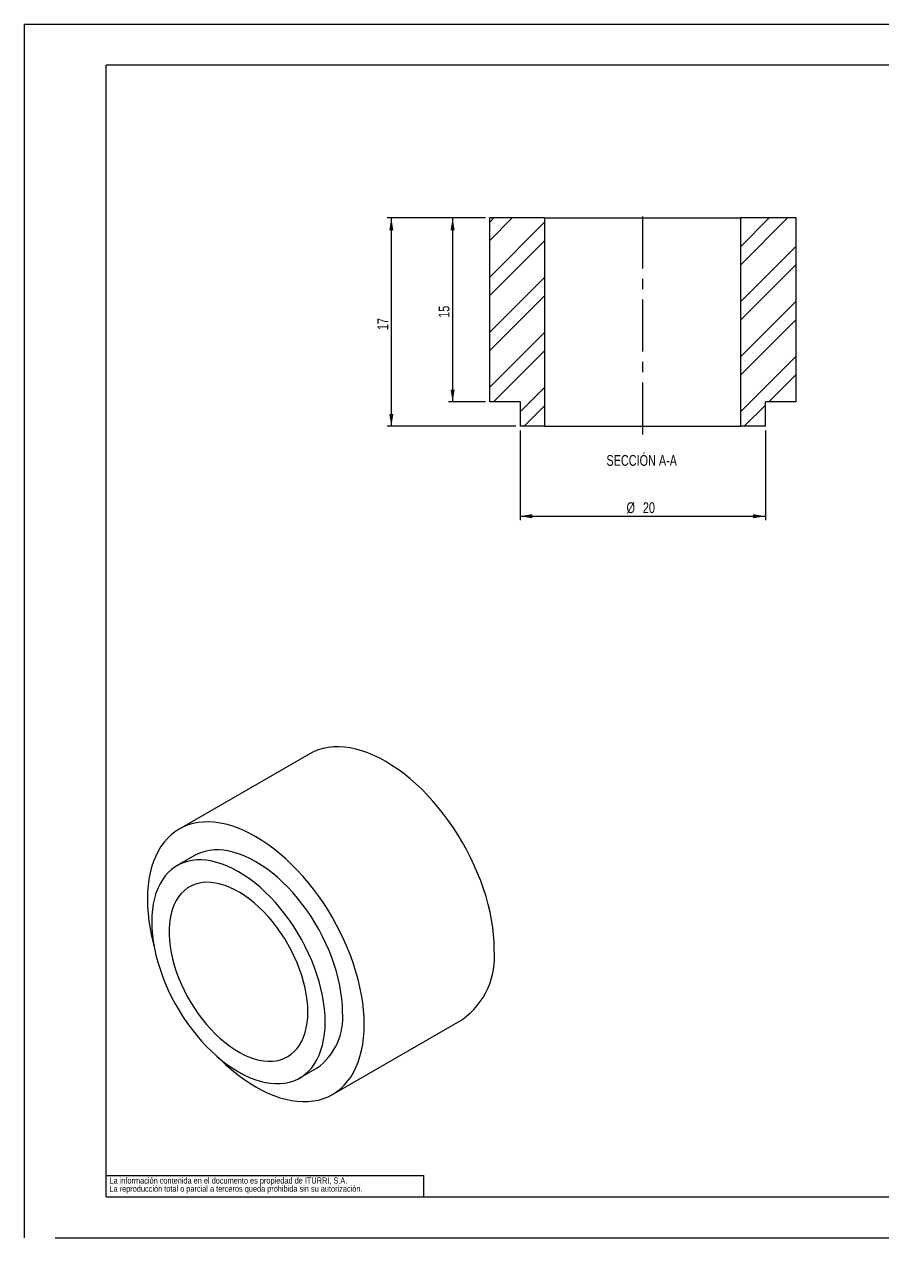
# Model space of a CAD drawing. Extents: x 0 to 942, y 0 to 271.
# Drawn here: x 0 to 70, y 0 to 99 of the extents above; entities that cross this region are included whole.
import ezdxf

# ---------------------------------------------------------------- set-up
doc = ezdxf.new("R2010")
doc.units = 0
doc.header["$LTSCALE"] = 0.3333333333333333
doc.linetypes.add('CENTERX2', pattern=[20.319999999999997, 12.7, -2.54, 2.54, -2.54])
doc.layers.get('0').update_dxf_attribs({"linetype": 'CONTINUOUS'})
doc.layers.add('FORMATO', color=7, linetype='CONTINUOUS')
doc.layers.add('SLD-0', color=179, linetype='CONTINUOUS')
doc.styles.add('SLDTEXTSTYLE1', font='TXT', dxfattribs={"width": 0.75})
doc.dimstyles.new('SLDDIMSTYLE0', dxfattribs={"dimtxt": 0.8819444444444444, "dimasz": 1, "dimexe": 0, "dimexo": 0.0625, "dimgap": 0.2204861111111111, "dimtad": 1, "dimdec": 1, "dimrnd": 1e-09, "dimzin": 12, "dimdsep": 46, "dimtxsty": 'SLDTEXTSTYLE1', "dimsah": 1, "dimcen": 0.09, "dimadec": 0, "dimazin": 0, "dimtfac": 1, "dimtdec": 1, "dimtofl": 0, "dimtmove": 0, "dimatfit": 3, "dimfxl": 1, "dimtolj": 1, "dimtzin": 12, "dimarcsym": 0})
pattern_1 = [(45, (0, 0), (-2.245064030267288, 2.245064030267288), []), (45, (1.49671, 0), (-2.245064030267288, 2.245064030267288), [])]

# ---------------------------------------------------------------- blocks, each defined once
blk = doc.blocks.new('SW_NOTE_4')
at = {"layer": 'SLD-0', "color": 0, "char_height": 0.5, "attachment_point": 1, "style": 'SLDTEXTSTYLE1'}
for s, insert in [('La información contenida en el documento es propiedad de ITURRI, S.A.', (0, 0.6425217974513746)), ('La reproducción total o parcial a terceros queda prohibida sin su autorización.', (0, -0.02414490088025953))]:
    blk.add_mtext(s, dxfattribs=dict(at, insert=insert))
blk = doc.blocks.new('SW_NOTE_9')
at = {"layer": 'SLD-0', "color": 0, "char_height": 0.5, "attachment_point": 1, "style": 'SLDTEXTSTYLE1'}
for s, insert in [('La información contenida en el documento es propiedad de ITURRI, S.A.', (0, 0.6425217974513746)), ('La reproducción total o parcial a terceros queda prohibida sin su autorización.', (0, -0.02414490088025953))]:
    blk.add_mtext(s, dxfattribs=dict(at, insert=insert))
blk = doc.blocks.new('_D')
at = {"layer": 'FORMATO', "color": 7, "transparency": 16777216}
for p, q in [((40.42976717974974, 65.86422976107572), (40.42976717974974, 58.53089642774241)), ((60.42976717974973, 65.86422976107572), (60.42976717974973, 58.53089642774241)), ((40.42976717974974, 58.86422976107575), (60.42976717974973, 58.86422976107575))]:
    blk.add_line(p, q, dxfattribs=at)
for points in [[(40.42976717974974, 58.86422976107575), (41.42976717974974, 58.69756309440908), (41.42976717974974, 59.03089642774241)], [(60.42976717974973, 58.86422976107575), (59.42976717974973, 59.03089642774241), (59.42976717974973, 58.69756309440908)]]:
    blk.add_solid(points, dxfattribs=at)
at = {"layer": 'FORMATO', "color": 7, "transparency": 16777216, "char_height": 0.8819444444444444, "attachment_point": 1, "style": 'SLDTEXTSTYLE1'}
for s, insert in [('%%c', (49.1129496025526, 60.00111587327759)), ('20', (50.44415862868085, 60.00111587327759))]:
    blk.add_mtext(s, dxfattribs=dict(at, insert=insert))
blk = doc.blocks.new('_D_1')
at = {"layer": 'FORMATO', "color": 7, "transparency": 16777216}
for p, q in [((37.5964338464164, 83.19756309440905), (29.59643384641637, 83.19756309440905)), ((29.9297671797497, 83.19756309440905), (29.9297671797497, 66.19756309440905)), ((40.0964338464164, 66.19756309440905), (29.59643384641637, 66.19756309440905))]:
    blk.add_line(p, q, dxfattribs=at)
for points in [[(29.9297671797497, 83.19756309440905), (29.76310051308304, 82.19756309440905), (30.09643384641637, 82.19756309440905)], [(29.9297671797497, 66.19756309440905), (30.09643384641637, 67.19756309440905), (29.76310051308304, 67.19756309440905)]]:
    blk.add_solid(points, dxfattribs=at)
at = {"layer": 'FORMATO', "color": 7, "transparency": 16777216, "insert": (28.79288106754782, 74.04635003027596), "char_height": 0.8819444444444444, "attachment_point": 1, "rotation": 90.00000000000041, "style": 'SLDTEXTSTYLE1'}
blk.add_mtext('17', dxfattribs=at)
blk = doc.blocks.new('_D_2')
at = {"layer": 'FORMATO', "color": 7, "transparency": 16777216}
for p, q in [((37.5964338464164, 83.19756309440905), (34.59457474163515, 83.19756309440905)), ((34.92790807496849, 83.19756309440905), (34.92790807496849, 68.19756309440906)), ((37.5964338464164, 68.19756309440906), (34.59457474163515, 68.19756309440906))]:
    blk.add_line(p, q, dxfattribs=at)
for points in [[(34.92790807496849, 83.19756309440905), (34.76124140830182, 82.19756309440905), (35.09457474163515, 82.19756309440905)], [(34.92790807496849, 68.19756309440906), (35.09457474163515, 69.19756309440906), (34.76124140830182, 69.19756309440906)]]:
    blk.add_solid(points, dxfattribs=at)
at = {"layer": 'FORMATO', "color": 7, "transparency": 16777216, "insert": (33.79102196276661, 75.04635003027596), "char_height": 0.8819444444444444, "attachment_point": 1, "rotation": 90.00000000000041, "style": 'SLDTEXTSTYLE1'}
blk.add_mtext('15', dxfattribs=at)

msp = doc.modelspace()

# ---------------------------------------------------------------- hatches: boundary and pattern name
at = {"linetype": 'Continuous'}
h = msp.add_hatch(dxfattribs=at)
h.set_pattern_fill('ANSI32', scale=0.3333333333333333, style=0)
h.set_pattern_definition(pattern_1)
h.paths.add_polyline_path([(42.42976717974974, 83.19756309440905), (37.92976717974973, 83.19756309440905), (37.92976717974973, 68.19756309440905), (40.42976717974974, 68.19756309440905), (40.42976717974974, 66.19756309440905), (42.42976717974974, 66.19756309440905)], flags=0)
h = msp.add_hatch(dxfattribs=at)
h.set_pattern_fill('ANSI32', scale=0.3333333333333333, style=0)
h.set_pattern_definition(pattern_1)
h.paths.add_polyline_path([(60.42976717974973, 68.19756309440905), (62.92976717974974, 68.19756309440905), (62.92976717974974, 83.19756309440905), (58.42976717974973, 83.19756309440905), (58.42976717974973, 66.19756309440905), (60.42976717974973, 66.19756309440905)], flags=0)

# ---------------------------------------------------------------- linework, layer by layer
at = {"color": 7, "linetype": 'Continuous'}
for p, q in [((-1.763635533909754e-14, 98.99999999999999), (140, 98.99999999999999)), ((-1.763635533909754e-14, 98.99999999999999), (-5.512296950405203e-15, -0.0004497389255865029)), ((136.6666666666667, 95.66666666666663), (6.666666666666649, 95.66666666666663)), ((6.666666666666672, 3.333333333333336), (6.666666666666649, 95.66666666666663)), ((37.92976717974973, 83.19756309440905), (37.92976717974973, 68.19756309440905)), ((42.42976717974973, 83.19756309440905), (37.92976717974973, 83.19756309440905)), ((42.42976717974973, 83.19756309440905), (42.42976717974973, 66.19756309440905)), ((42.42976717974973, 83.19756309440905), (58.42976717974973, 83.19756309440905)), ((58.42976717974973, 66.19756309440905), (58.42976717974973, 83.19756309440905)), ((62.92976717974974, 83.19756309440905), (58.42976717974973, 83.19756309440905)), ((62.92976717974974, 68.19756309440905), (62.92976717974974, 83.19756309440905)), ((40.42976717974973, 68.19756309440905), (37.92976717974973, 68.19756309440905)), ((40.42976717974973, 68.19756309440905), (40.42976717974973, 66.19756309440905)), ((60.42976717974973, 66.19756309440905), (60.42976717974973, 68.19756309440905)), ((62.92976717974974, 68.19756309440905), (60.42976717974973, 68.19756309440905)), ((42.42976717974973, 66.19756309440905), (40.42976717974973, 66.19756309440905)), ((42.42976717974973, 66.19756309440905), (58.42976717974973, 66.19756309440905)), ((60.42976717974973, 66.19756309440905), (58.42976717974973, 66.19756309440905)), ((23.23706948015338, 39.46078370309696), (12.63046776235514, 33.33772286442666)), ((13.88036617815022, 31.17260070847495), (12.46615261577712, 30.35619259665224)), ((25.12945192030588, 11.6865013049096), (35.73605363810411, 17.8095621435799)), ((22.46533994213771, 13.0352153490386), (23.87955350451081, 13.8516234608613)), ((6.666666666666672, 3.333333333333336), (136.6666666666667, 3.333333333333336)), ((2.510206123891912, 2.602085213965211e-15), (140, 0))]:
    msp.add_line(p, q, dxfattribs=at)
at = {"color": 7, "linetype": 'Continuous', "flags": 128}
for points in [[(38.32539632396057, 23.53262222444649), (38.31149120184854, 24.11294708694999), (38.269819586171, 24.70750054499719), (38.20051259124789, 25.31441191344547), (38.10378828252636, 25.93177162459412), (37.97995099046619, 26.55763723639077), (37.82939035300359, 27.19003954407273), (37.65258008960608, 27.82698877601372), (37.45007651077582, 28.46648085428152), (37.22251676769091, 29.10650370020863), (36.9706168474921, 29.74504356513613), (36.69516932052231, 30.38009136641193), (36.39704084660717, 31.00964900870818), (36.07716944822253, 31.63173567076831), (35.73656155912873, 32.24439403780359), (35.37628885775763, 32.84569645992956), (34.99748489531582, 33.43375101726573), (34.60134152921309, 34.00670747261551), (34.18910517303816, 34.56276309299688), (33.76207287488029, 35.10016832170736), (33.32158823633623, 35.61723228307664), (32.86903718504245, 36.11232810258702), (32.4058436140341, 36.5838980256225), (31.93346490165068, 37.03045831874114), (31.45338732608464, 37.4506039380494), (30.96712138900031, 37.84301294999003), (30.47619706293682, 38.2064506906341), (29.98215897744848, 38.53977365039054), (29.48656155912872, 38.84193307191033), (28.99096414080896, 39.11197824986517), (28.49692605532061, 39.3490595222181), (28.00600172925712, 39.55243094357468), (27.51973579217279, 39.72145263220316), (27.03965821660675, 39.85559278333908), (26.56727950422333, 39.95442934243992), (26.10408593321498, 40.01765133312472), (25.65153488192121, 40.04505983562093), (25.21105024337715, 40.0365686126395), (24.78401794521928, 39.99220438070939), (24.37178158904434, 39.91210672611744), (23.97563822294162, 39.79652766571828), (23.59683426049981, 39.64583085399604), (23.23706948015338, 39.46078370309696)], [(27.71879460616234, 17.40956138577619), (27.70488948405031, 17.98988624827969), (27.66321786837277, 18.58443970632688), (27.59391087344966, 19.19135107477516), (27.49718656472813, 19.80871078592381), (27.37334927266796, 20.43457639772046), (27.22278863520536, 21.06697870540242), (27.04597837180785, 21.70392793734341), (26.84347479297759, 22.34342001561122), (26.61591504989268, 22.98344286153833), (26.36401512969386, 23.62198272646582), (26.08856760272408, 24.25703052774163), (25.79043912880894, 24.88658817003787), (25.4705677304243, 25.50867483209801), (25.1299598413305, 26.12133319913328), (24.7696871399594, 26.72263562125925), (24.39088317751759, 27.31069017859543), (23.99473981141487, 27.8836466339452), (23.58250345523993, 28.43970225432658), (23.15547115708205, 28.97710748303706), (22.71498651853799, 29.49417144440634), (22.26243546724422, 29.98926726391672), (21.79924189623587, 30.46083718695219), (21.32686318385245, 30.90739748007084), (20.84678560828641, 31.3275430993791), (20.36051967120208, 31.71995211131972), (19.86959534513859, 32.08338985196379), (19.37555725965025, 32.41671281172023), (18.87995984133049, 32.71887223324003), (18.38436242301072, 32.98891741119486), (17.89032433752238, 33.2259986835478), (17.39940001145889, 33.42937010490439), (16.91313407437456, 33.59839179353285), (16.43305649880852, 33.73253194466878), (15.9606777864251, 33.83136850376961), (15.49748421541675, 33.89459049445442), (15.04493316412298, 33.92199899695062), (14.60444852557892, 33.91350777396919), (14.17741622742105, 33.86914354203909), (13.76517987124611, 33.78904588744714), (13.36903650514339, 33.67346682704797), (12.99023254270158, 33.52277001532574), (12.62995984133048, 33.33742960020256), (12.28935195223668, 33.11802873119377), (11.96948055385204, 32.86525772460379), (11.67135207993691, 32.57991189153558), (11.39590455296712, 32.2628890355478), (11.14400463276831, 31.91518662783252), (10.91644488968339, 31.53789866880192), (10.71394131085313, 31.13221224595823), (10.53713104745563, 30.69940379887721), (10.38657040999303, 30.2408351030571), (10.26273311793286, 29.75794898526902), (10.16600880921134, 29.25226478389018), (10.09670181428823, 28.72537356850327), (10.05503019861069, 28.17893313380286), (10.04112507649866, 27.61466278356001), (10.0550301986107, 27.03433792105651), (10.09670181428824, 26.43978446300931), (10.16600880921135, 25.83287309456103), (10.26273311793289, 25.21551338341238), (10.38657040999306, 24.58964777161572), (10.53713104745567, 23.95724546393376), (10.59118359593872, 23.75269619790057)], [(24.53681409082288, 17.61366341373187), (24.52286095372796, 18.13442860627375), (24.48105660910074, 18.66924852569553), (24.41156603959087, 19.21601248211124), (24.31466349272898, 19.77256264797759), (24.19073139859698, 20.3367025740535), (24.04025886055121, 20.90620585778177), (23.86383972495499, 21.4788249298828), (23.66217023753826, 22.05229992448381), (23.43604629563385, 22.62436759777689), (23.18636030713424, 23.19277026000842), (22.91409766856537, 23.75526468554904), (22.6203328761767, 24.30963096588042), (22.30622528539541, 24.85368127055993), (21.97301453538022, 25.38526848158795), (21.62201565673193, 25.90229466710166), (21.25461388166842, 26.40271936095361), (20.87225917714596, 26.88456761549948), (20.47646052250207, 27.34593779581411), (20.0687799542034, 27.78500908457577), (19.6508264012015, 28.20004866800031), (19.22424933522526, 28.58941857446551), (18.79073226106955, 28.95158213883674), (18.35198607257096, 29.28511006698221), (17.90974230049143, 29.58868607654396), (17.46574627895739, 29.86111209170293), (17.02175025742335, 30.1013129714369), (16.57950648534382, 30.30834075261089), (16.14076029684524, 30.48137839115462), (15.70724322268953, 30.61974298656212), (15.28066615671329, 30.7228884769881), (14.86271260371139, 30.79040779430454), (14.45503203541272, 30.82203447061262), (14.05923338076882, 30.81764368986981), (13.67687867624637, 30.77725278048177), (13.30947690118286, 30.70102114691496), (12.95847802253457, 30.58924964060019), (12.62526727251938, 30.44237937260931), (12.3111596817381, 30.26098997279146), (12.01739488934943, 30.04579730223877), (11.74513225078056, 29.79765062810973), (11.49544626228095, 29.51752927195971), (11.26932232037655, 29.20653874480615), (11.06765283295982, 28.86590638418168), (10.89123369736361, 28.49697651039355), (10.74076115931784, 28.10120512110557), (10.61682906518585, 27.68015414518052), (10.51992651832396, 27.23548527846049), (10.45043594881409, 26.76895342581253), (10.40863160418687, 26.28239977532091), (10.39467846709195, 25.77774453195892), (10.40863160418688, 25.25697933941703), (10.4504359488141, 24.72215941999525), (10.51992651832397, 24.17539546357954), (10.61682906518586, 23.61884529771318), (10.74076115931787, 23.05470537163727), (10.89123369736364, 22.485202087909), (11.06765283295986, 21.91258301580797), (11.26932232037659, 21.33910802120696), (11.49544626228101, 20.76704034791388), (11.74513225078062, 20.19863768568236), (12.01739488934949, 19.63614326014174), (12.31115968173816, 19.08177697981036), (12.62526727251945, 18.53772667513085), (12.95847802253465, 18.00613946410283), (13.30947690118294, 17.48911327858912), (13.67687867624645, 16.98868858473717), (14.05923338076891, 16.5068403301913), (14.45503203541281, 16.04547014987668), (14.86271260371148, 15.60639886111502), (15.28066615671338, 15.19135927769048), (15.70724322268963, 14.80198937122528), (16.14076029684533, 14.43982580685406), (16.57950648534392, 14.10629787870859), (17.02175025742345, 13.80272186914684), (17.46574627895749, 13.53029585398787), (17.90974230049153, 13.29009497425391), (18.35198607257106, 13.08306719307993), (18.79073226106965, 12.9100295545362), (19.22424933522535, 12.7716649591287), (19.65082640120159, 12.66851946870273), (20.06877995420349, 12.60100015138629), (20.47646052250215, 12.56937347507822), (20.87225917714605, 12.57376425582102), (21.25461388166851, 12.61415516520908), (21.62201565673201, 12.69038679877588), (21.9730145353803, 12.80215830509066), (22.30622528539549, 12.94902857308154), (22.62033287617677, 13.13041797289939), (22.91409766856544, 13.34561064345209), (23.1863603071343, 13.59375731758113), (23.43604629563391, 13.87387867373116), (23.66217023753831, 14.18486920088471), (23.86383972495503, 14.52550156150919), (24.04025886055125, 14.89443143529733), (24.19073139859701, 15.29020282458531), (24.314663492729, 15.71125380051036), (24.41156603959089, 16.1559226672304), (24.48105660910075, 16.62245451987836), (24.52286095372797, 17.10900817036998), (24.53681409082288, 17.61366341373187)], [(25.95102765319598, 18.43007152555458), (25.93707451610106, 18.95083671809645), (25.89527017147384, 19.48565663751824), (25.82577960196397, 20.03242059393395), (25.72887705510207, 20.5889707598003), (25.60494496097008, 21.15311068587621), (25.45447242292431, 21.72261396960448), (25.27805328732808, 22.29523304170552), (25.07638379991136, 22.86870803630652), (24.85025985800695, 23.4407757095996), (24.60057386950734, 24.00917837183113), (24.32831123093847, 24.57167279737175), (24.0345464385498, 25.12603907770312), (23.72043884776851, 25.67008938238263), (23.38722809775332, 26.20167659341066), (23.03622921910503, 26.71870277892436), (22.66882744404152, 27.21912747277632), (22.28647273951906, 27.7009757273222), (21.89067408487517, 28.16234590763682), (21.4829935165765, 28.60141719639848), (21.0650399635746, 29.01645677982302), (20.63846289759836, 29.40582668628822), (20.20494582344265, 29.76799025065945), (19.76619963494406, 30.10151817880492), (19.32395586286453, 30.40509418836667), (18.87995984133049, 30.67752020352564), (18.43596381979645, 30.9177210832596), (17.99372004771692, 31.1247488644336), (17.55497385921834, 31.29778650297733), (17.12145678506263, 31.43615109838483), (16.69487971908639, 31.53929658881081), (16.27692616608449, 31.60681590612725), (15.86924559778582, 31.63844258243533), (15.47344694314192, 31.63405180169252), (15.09109223861947, 31.59366089230447), (14.72369046355596, 31.51742925873767), (14.37269158490767, 31.4056577524229), (14.03948083489248, 31.25878748443202), (13.88036617815022, 31.17260070847495)], [(23.12260052844978, 18.43007152555458), (23.10850944678851, 18.8989896449355), (23.0663064028647, 19.38184085441907), (22.99620165012031, 19.87621961356779), (22.89854444690715, 20.37966295227159), (22.7738213164993, 20.88966274114102), (22.62265362325871, 21.40367818688169), (22.44579447702913, 21.91914849039869), (22.24412498118078, 22.43350560456884), (22.01864984299771, 22.94418702812229), (21.77049236827659, 23.44864857189495), (21.50088886507379, 23.94437703385095), (21.21118248448079, 24.4289027197287), (20.90281652911304, 24.89981174693355), (20.57732726264889, 25.35475807037941), (20.23633625624128, 25.79147517036737), (19.88154230993174, 26.20778734427283), (19.51471298931412, 26.60162054578651), (19.13767581961165, 26.97101271770891), (18.75230918103826, 27.31412356682048), (18.36053295080279, 27.62924373212995), (17.96429893837731, 27.91480330082479), (17.56558116168056, 28.16937962949783), (17.16636601261994, 28.39170443168519), (16.76864236098692, 28.58067009640568), (16.37439164600784, 28.7353352062229), (15.98557800491331, 28.85492922733964), (15.60413848770534, 28.93885634835845), (15.23197340687168, 28.98669844858409), (14.87093687012455, 28.99821718107976), (14.52282754332936, 28.97335516009957), (14.18937968964176, 28.91223624698146), (13.87225452949588, 28.8151649330762), (13.57303196448769, 28.68262482278683), (13.29320270638472, 28.51527622427584), (13.03416085047499, 28.31395285984313), (12.79719693025444, 28.07965771236343), (12.58349148805397, 27.81355802847607), (12.3941091936369, 27.51697950342097), (12.2299935400678, 27.19139967649159), (12.0919621432775, 26.83844057000853), (11.9807026687416, 26.45986060848592), (11.89676940556572, 26.0575458582489), (11.84058050504503, 25.63350063114611), (11.81241589745555, 25.18983749916886), (11.81241589745555, 24.72876676972371), (11.84058050504505, 24.25258547399221), (11.89676940556573, 23.76366592323705), (11.98070266874162, 23.26444389006667), (12.09196214327753, 22.75740647353872), (12.22999354006784, 22.24507970855756), (12.39410919363694, 21.73001598129553), (12.58349148805401, 21.21478131333335), (12.79719693025449, 20.7019425778697), (13.03416085047505, 20.19405471168812), (13.29320270638478, 19.69364798659037), (13.57303196448776, 19.20321540370966), (13.87225452949594, 18.72520027350441), (14.18937968964183, 18.26198404330841), (14.52282754332943, 17.81587443307999), (14.87093687012463, 17.38909393845734), (15.23197340687175, 16.98376875839694), (15.60413848770542, 16.60191820255739), (15.98557800491339, 16.2454446312002), (16.37439164600792, 15.91612397772672), (16.768642360987, 15.61559690106722), (17.16636601262002, 15.34536061200065), (17.56558116168064, 15.10676141412583), (17.96429893837739, 14.90098799664467), (18.36053295080286, 14.72906551237236), (18.75230918103834, 14.59185047047757), (19.13767581961173, 14.49002646939688), (19.51471298931419, 14.42410079118179), (19.88154230993181, 14.39440187424501), (20.23633625624134, 14.4010776770968), (20.57732726264895, 14.44409494122317), (20.9028165291131, 14.52323935677806), (21.21118248448084, 14.63811663026427), (21.50088886507384, 14.7881544488838), (21.77049236827663, 14.97260533177142), (22.01864984299775, 15.19055035390673), (22.24412498118081, 15.44090372415242), (22.44579447702916, 15.72241819461111), (22.62265362325873, 16.03369127435155), (22.77382131649932, 16.373172216548), (22.89854444690716, 16.73916974422285), (22.99620165012032, 17.12986047610345), (23.06630640286469, 17.54329801061592), (23.1085094467885, 17.97742262275985), (23.12260052844978, 18.43007152555458)], [(15.80921728478134, 14.71381735187105), (15.9606777864252, 14.56338698238399), (16.43305649880863, 14.11682668926534), (16.91313407437467, 13.69668106995708), (17.399400011459, 13.30427205801646), (17.8903243375225, 12.94083431737239), (18.38436242301084, 12.60751135761595), (18.8799598413306, 12.30535193609616), (19.37555725965037, 12.03530675814133), (19.86959534513871, 11.7982254857884), (20.3605196712022, 11.59485406443182), (20.84678560828653, 11.42583237580336), (21.32686318385257, 11.29169222466743), (21.79924189623599, 11.1928556655666), (22.26243546724434, 11.1296336748818), (22.71498651853812, 11.1022251723856), (23.15547115708218, 11.11071639536704), (23.58250345524004, 11.15508062729714), (23.99473981141498, 11.2351782818891), (24.3908831775177, 11.35075734228827), (24.76968713995951, 11.5014541540105), (25.12995984133061, 11.68679456913368), (25.47056773042441, 11.90619543814247), (25.79043912880904, 12.15896644473247), (26.08856760272418, 12.44431227780068), (26.36401512969396, 12.76133513378847), (26.61591504989277, 13.10903754150376), (26.84347479297768, 13.48632550053435), (27.04597837180794, 13.89201192337806), (27.22278863520544, 14.32482037045907), (27.37334927266804, 14.78338906627919), (27.4971865647282, 15.26627518406728), (27.59391087344973, 15.77195938544612), (27.66321786837283, 16.29885060083303), (27.70488948405037, 16.84529103553344), (27.71879460616234, 17.40956138577619)]]:
    msp.add_lwpolyline(points, dxfattribs=at)
at = {"color": 7, "linetype": 'Continuous'}
for centre, radius, start, end in [((32.05547032612508, 22.92209760225558), 6.299580329881878, 305.7506232210266, 5.561557172349437), ((20.94856957620958, 17.93555170212718), 5.026841619523048, 305.6665279590874, 5.645652434288513)]:
    msp.add_arc(centre, radius, start, end, dxfattribs=at)
at = {"layer": 'FORMATO', "color": 7, "linetype": 'CENTERX2'}
msp.add_line((50.42976717974972, 65.53089642774219), (50.42976717974972, 83.86422976107552), dxfattribs=at)
at = {"layer": 'SLD-0'}
for p, q in [((6.667406043552083, 5.081718239669327), (32.54289108254969, 5.081718239669327)), ((32.54289108254969, 5.081718239669327), (32.54289108254969, 3.333333333333336))]:
    msp.add_line(p, q, dxfattribs=at)

# ---------------------------------------------------------------- block references
for name in ['SW_NOTE_4', 'SW_NOTE_9']:
    msp.add_blockref(name, (6.945944636168264, 4.273068162621557), dxfattribs=at)

# ---------------------------------------------------------------- texts
at = {"layer": 'FORMATO', "insert": (50.34779938965607, 63.85722701800257), "char_height": 0.8819444444444444, "attachment_point": 2, "style": 'SLDTEXTSTYLE1'}
msp.add_mtext('SECCIÓN A-A', dxfattribs=at)

# ---------------------------------------------------------------- dimensions: what is measured, and where the dimension line sits
at = {"layer": 'FORMATO', "color": 7}
for base, p2, picture, middle in [((29.92976717974971, 66.19756309440905), (40.42976717974974, 66.19756309440905), '_D_1', (29.92976717974971, 74.69756309440905)), ((34.92790807496848, 68.19756309440906), (37.92976717974973, 68.19756309440906), '_D_2', (34.92790807496848, 75.69756309440905))]:
    dim = msp.add_linear_dim(base=base, p1=(37.92976717974973, 83.19756309440905), p2=p2, angle=90.0000000000002, dimstyle='SLDDIMSTYLE0', dxfattribs=at)
    dim.commit()
    dim.dimension.update_dxf_attribs({"geometry": picture, "text_midpoint": middle, "dimtype": 160})
dim = msp.add_linear_dim(base=(60.42976717974973, 58.86422976107575), p1=(40.42976717974974, 66.19756309440905), p2=(60.42976717974973, 66.19756309440905), text='%%c<>', dimstyle='SLDDIMSTYLE0', dxfattribs=at)
dim.commit()
dim.dimension.update_dxf_attribs({"geometry": '_D', "text_midpoint": (50.42976717974974, 58.86422976107575), "dimtype": 160})

doc.saveas('drawing.dxf')
